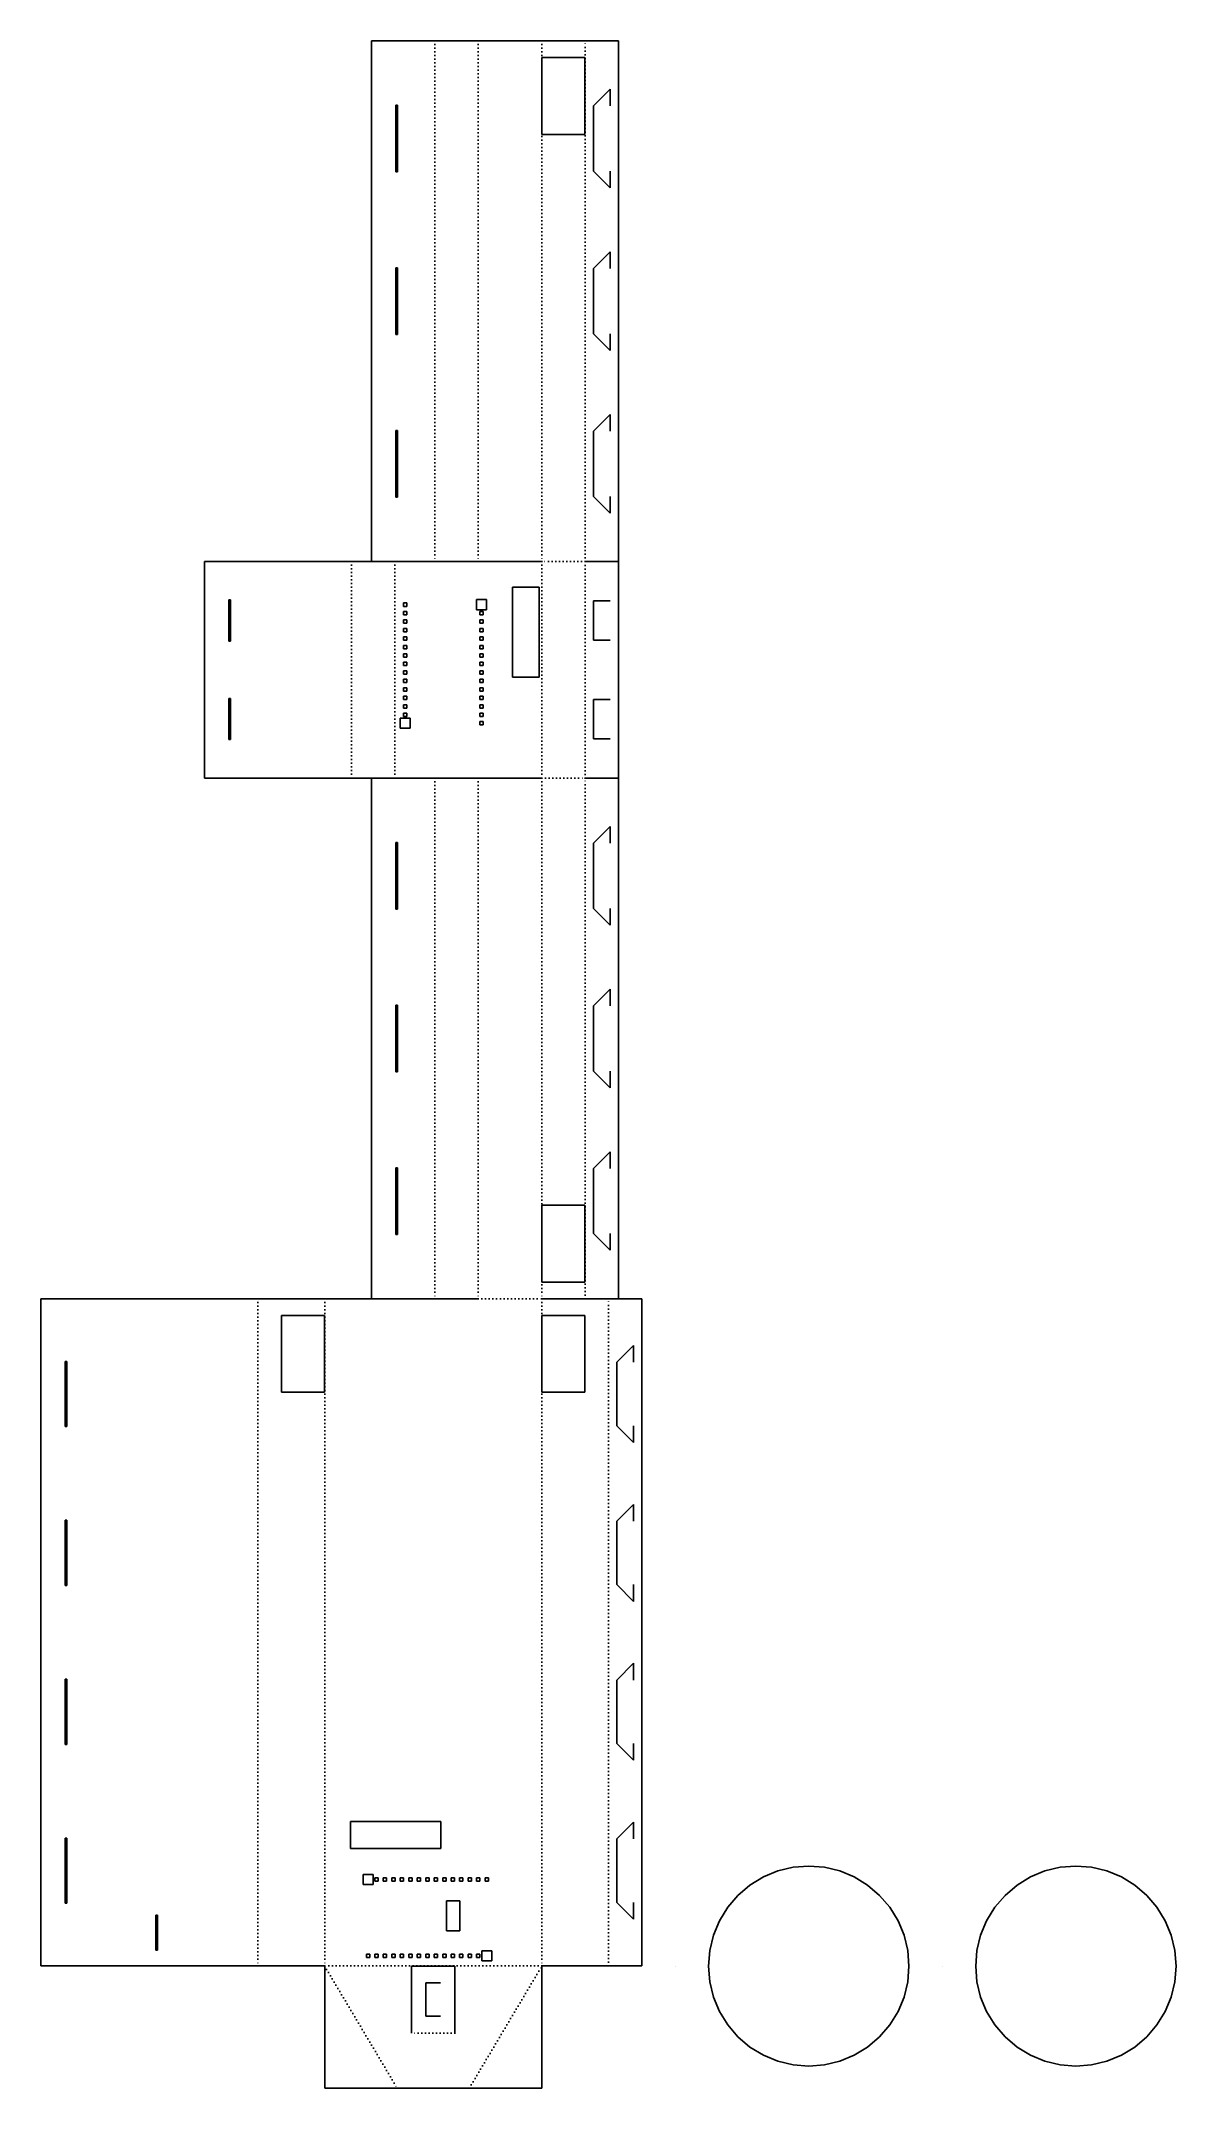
# Model space of a CAD drawing. Extents: x 0 to 340, y 0 to 614.
import ezdxf

# ---------------------------------------------------------------- set-up
doc = ezdxf.new("R2010")
doc.units = 0
doc.linetypes.add('DOTTED', pattern=[1, 0, -1])
for name, color, linetype in [('-135', 1, 'CONTINUOUS'), ('-90', 1, 'CONTINUOUS'), ('180', 1, 'CONTINUOUS'), ('90', 1, 'CONTINUOUS')]:
    doc.layers.add(name, color=color, linetype=linetype)

msp = doc.modelspace()

# ---------------------------------------------------------------- linework, layer by layer
at = {"layer": '-135', "color": 1, "linetype": 'DOTTED'}
for p, q in [((85, 36.5), (106.67, 0)), ((128.33, 0), (150, 36.5))]:
    msp.add_line(p, q, dxfattribs=at)
at = {"layer": '-90', "color": 1, "linetype": 'DOTTED'}
for p, q in [((118, 613.6), (118, 457.6)), ((131, 613.6), (131, 457.6)), ((150, 613.6), (150, 457.6)), ((163, 457.6), (163, 613.6)), ((163, 457.6), (150, 457.6)), ((118, 392.6), (118, 236.6)), ((131, 392.6), (131, 236.6)), ((150, 392.6), (150, 236.6)), ((150, 392.6), (163, 392.6)), ((163, 236.6), (163, 392.6))]:
    msp.add_line(p, q, dxfattribs=at)
at = {"layer": '180', "color": 1, "linetype": 'DOTTED'}
msp.add_line((131, 236.6), (150, 236.6), dxfattribs=at)
at = {"layer": '90', "color": 1, "linetype": 'DOTTED'}
for p, q in [((93, 457.6), (93, 392.6)), ((106, 457.6), (106, 392.6)), ((150, 457.6), (150, 392.6)), ((163, 392.6), (163, 457.6)), ((65, 236.6), (65, 36.6)), ((85, 236.6), (85, 36.6)), ((150, 236.6), (150, 36.6)), ((170, 36.6), (170, 236.6)), ((150, 36.6), (85, 36.6)), ((124, 16.5), (111, 16.5))]:
    msp.add_line(p, q, dxfattribs=at)
at = {"layer": 'cut', "color": 5}
for p, q in [((99, 613.6), (118, 613.6)), ((99, 457.6), (99, 613.6)), ((118, 613.6), (131, 613.6)), ((131, 613.6), (150, 613.6)), ((150, 613.6), (163, 613.6)), ((163, 613.6), (173, 613.6)), ((173, 613.6), (173, 457.6)), ((162.94, 608.6), (150.06, 608.6)), ((150.06, 608.6), (150.06, 585.6)), ((162.94, 585.6), (162.94, 608.6)), ((170.5, 599.1), (165.5, 594.1)), ((170.5, 594.1), (170.5, 599.1)), ((106.75, 594.35), (106.25, 594.35)), ((106.25, 594.35), (106.25, 574.35)), ((106.75, 574.35), (106.75, 594.35)), ((165.5, 594.1), (165.5, 574.6)), ((150.06, 585.6), (162.94, 585.6)), ((106.25, 574.35), (106.75, 574.35)), ((165.5, 574.6), (170.5, 569.6)), ((170.5, 569.6), (170.5, 574.6)), ((170.5, 550.35), (165.5, 545.35)), ((170.5, 545.35), (170.5, 550.35)), ((106.75, 545.6), (106.25, 545.6)), ((106.25, 545.6), (106.25, 525.6)), ((106.75, 525.6), (106.75, 545.6)), ((165.5, 545.35), (165.5, 525.85)), ((106.25, 525.6), (106.75, 525.6)), ((165.5, 525.85), (170.5, 520.85)), ((170.5, 520.85), (170.5, 525.85)), ((170.5, 501.6), (165.5, 496.6)), ((170.5, 496.6), (170.5, 501.6)), ((106.75, 496.85), (106.25, 496.85)), ((106.25, 496.85), (106.25, 476.85)), ((106.75, 476.85), (106.75, 496.85)), ((165.5, 496.6), (165.5, 477.1)), ((106.25, 476.85), (106.75, 476.85)), ((165.5, 477.1), (170.5, 472.1)), ((170.5, 472.1), (170.5, 477.1)), ((49, 457.6), (93, 457.6)), ((49, 392.6), (49, 457.6)), ((93, 457.6), (106, 457.6)), ((118, 457.6), (99, 457.6)), ((106, 457.6), (150, 457.6)), ((131, 457.6), (118, 457.6)), ((150, 457.6), (131, 457.6)), ((173, 457.6), (163, 457.6)), ((163, 457.6), (173, 457.6)), ((173, 457.6), (173, 392.6)), ((149.25, 449.85), (141.25, 449.85)), ((141.25, 449.85), (141.25, 422.85)), ((149.25, 422.85), (149.25, 449.85)), ((56.75, 446.03), (56.25, 446.03)), ((56.25, 446.03), (56.25, 433.71)), ((56.75, 433.71), (56.75, 446.03)), ((109.57, 445.13), (108.57, 445.13)), ((108.57, 445.13), (108.57, 444.13)), ((108.57, 444.13), (109.57, 444.13)), ((109.57, 442.59), (108.57, 442.59)), ((108.57, 442.59), (108.57, 441.59)), ((109.57, 444.13), (109.57, 445.13)), ((109.57, 441.59), (109.57, 442.59)), ((133.43, 446.13), (130.43, 446.13)), ((130.43, 446.13), (130.43, 443.13)), ((130.43, 443.13), (133.43, 443.13)), ((132.43, 442.59), (131.43, 442.59)), ((131.43, 442.59), (131.43, 441.59)), ((132.43, 441.59), (132.43, 442.59)), ((133.43, 443.13), (133.43, 446.13)), ((170.5, 445.78), (165.5, 445.78)), ((165.5, 445.78), (165.5, 433.96)), ((108.57, 441.59), (109.57, 441.59)), ((109.57, 440.05), (108.57, 440.05)), ((108.57, 440.05), (108.57, 439.05)), ((108.57, 439.05), (109.57, 439.05)), ((109.57, 437.51), (108.57, 437.51)), ((108.57, 437.51), (108.57, 436.51)), ((108.57, 436.51), (109.57, 436.51)), ((109.57, 439.05), (109.57, 440.05)), ((109.57, 436.51), (109.57, 437.51)), ((131.43, 441.59), (132.43, 441.59)), ((132.43, 440.05), (131.43, 440.05)), ((131.43, 440.05), (131.43, 439.05)), ((131.43, 439.05), (132.43, 439.05)), ((132.43, 437.51), (131.43, 437.51)), ((131.43, 437.51), (131.43, 436.51)), ((131.43, 436.51), (132.43, 436.51)), ((132.43, 439.05), (132.43, 440.05)), ((132.43, 436.51), (132.43, 437.51)), ((56.25, 433.71), (56.75, 433.71)), ((109.57, 434.97), (108.57, 434.97)), ((108.57, 434.97), (108.57, 433.97)), ((108.57, 433.97), (109.57, 433.97)), ((109.57, 432.43), (108.57, 432.43)), ((108.57, 432.43), (108.57, 431.43)), ((108.57, 431.43), (109.57, 431.43)), ((109.57, 429.89), (108.57, 429.89)), ((108.57, 429.89), (108.57, 428.89)), ((109.57, 433.97), (109.57, 434.97)), ((109.57, 431.43), (109.57, 432.43)), ((109.57, 428.89), (109.57, 429.89)), ((132.43, 434.97), (131.43, 434.97)), ((131.43, 434.97), (131.43, 433.97)), ((131.43, 433.97), (132.43, 433.97)), ((132.43, 432.43), (131.43, 432.43)), ((131.43, 432.43), (131.43, 431.43)), ((131.43, 431.43), (132.43, 431.43)), ((132.43, 429.89), (131.43, 429.89)), ((131.43, 429.89), (131.43, 428.89)), ((132.43, 433.97), (132.43, 434.97)), ((132.43, 431.43), (132.43, 432.43)), ((132.43, 428.89), (132.43, 429.89)), ((165.5, 433.96), (170.5, 433.96)), ((108.57, 428.89), (109.57, 428.89)), ((109.57, 427.35), (108.57, 427.35)), ((108.57, 427.35), (108.57, 426.35)), ((108.57, 426.35), (109.57, 426.35)), ((109.57, 424.81), (108.57, 424.81)), ((108.57, 424.81), (108.57, 423.81)), ((108.57, 423.81), (109.57, 423.81)), ((109.57, 426.35), (109.57, 427.35)), ((109.57, 423.81), (109.57, 424.81)), ((131.43, 428.89), (132.43, 428.89)), ((132.43, 427.35), (131.43, 427.35)), ((131.43, 427.35), (131.43, 426.35)), ((131.43, 426.35), (132.43, 426.35)), ((132.43, 424.81), (131.43, 424.81)), ((131.43, 424.81), (131.43, 423.81)), ((131.43, 423.81), (132.43, 423.81)), ((132.43, 426.35), (132.43, 427.35)), ((132.43, 423.81), (132.43, 424.81)), ((109.57, 422.27), (108.57, 422.27)), ((108.57, 422.27), (108.57, 421.27)), ((108.57, 421.27), (109.57, 421.27)), ((109.57, 419.73), (108.57, 419.73)), ((108.57, 419.73), (108.57, 418.73)), ((108.57, 418.73), (109.57, 418.73)), ((109.57, 421.27), (109.57, 422.27)), ((109.57, 418.73), (109.57, 419.73)), ((132.43, 422.27), (131.43, 422.27)), ((131.43, 422.27), (131.43, 421.27)), ((131.43, 421.27), (132.43, 421.27)), ((132.43, 419.73), (131.43, 419.73)), ((131.43, 419.73), (131.43, 418.73)), ((131.43, 418.73), (132.43, 418.73)), ((132.43, 421.27), (132.43, 422.27)), ((132.43, 418.73), (132.43, 419.73)), ((141.25, 422.85), (149.25, 422.85)), ((56.75, 416.49), (56.25, 416.49)), ((56.25, 416.49), (56.25, 404.17)), ((56.75, 404.17), (56.75, 416.49)), ((109.57, 417.19), (108.57, 417.19)), ((108.57, 417.19), (108.57, 416.19)), ((108.57, 416.19), (109.57, 416.19)), ((109.57, 414.65), (108.57, 414.65)), ((108.57, 414.65), (108.57, 413.65)), ((108.57, 413.65), (109.57, 413.65)), ((109.57, 412.11), (108.57, 412.11)), ((108.57, 412.11), (108.57, 411.11)), ((109.57, 416.19), (109.57, 417.19)), ((109.57, 413.65), (109.57, 414.65)), ((109.57, 411.11), (109.57, 412.11)), ((132.43, 417.19), (131.43, 417.19)), ((131.43, 417.19), (131.43, 416.19)), ((131.43, 416.19), (132.43, 416.19)), ((132.43, 414.65), (131.43, 414.65)), ((131.43, 414.65), (131.43, 413.65)), ((131.43, 413.65), (132.43, 413.65)), ((132.43, 412.11), (131.43, 412.11)), ((131.43, 412.11), (131.43, 411.11)), ((132.43, 416.19), (132.43, 417.19)), ((132.43, 413.65), (132.43, 414.65)), ((132.43, 411.11), (132.43, 412.11)), ((170.5, 416.24), (165.5, 416.24)), ((165.5, 416.24), (165.5, 404.42)), ((110.57, 410.57), (107.57, 410.57)), ((107.57, 410.57), (107.57, 407.57)), ((107.57, 407.57), (110.57, 407.57)), ((108.57, 411.11), (109.57, 411.11)), ((110.57, 407.57), (110.57, 410.57)), ((131.43, 411.11), (132.43, 411.11)), ((132.43, 409.57), (131.43, 409.57)), ((131.43, 409.57), (131.43, 408.57)), ((131.43, 408.57), (132.43, 408.57)), ((132.43, 408.57), (132.43, 409.57)), ((56.25, 404.17), (56.75, 404.17)), ((165.5, 404.42), (170.5, 404.42)), ((93, 392.6), (49, 392.6)), ((106, 392.6), (93, 392.6)), ((99, 392.6), (118, 392.6)), ((99, 236.6), (99, 392.6)), ((150, 392.6), (106, 392.6)), ((118, 392.6), (131, 392.6)), ((131, 392.6), (150, 392.6)), ((173, 392.6), (163, 392.6)), ((163, 392.6), (173, 392.6)), ((173, 392.6), (173, 236.6)), ((170.5, 378.1), (165.5, 373.1)), ((170.5, 373.1), (170.5, 378.1)), ((106.75, 373.35), (106.25, 373.35)), ((106.25, 373.35), (106.25, 353.35)), ((106.75, 353.35), (106.75, 373.35)), ((165.5, 373.1), (165.5, 353.6)), ((106.25, 353.35), (106.75, 353.35)), ((165.5, 353.6), (170.5, 348.6)), ((170.5, 348.6), (170.5, 353.6)), ((170.5, 329.35), (165.5, 324.35)), ((170.5, 324.35), (170.5, 329.35)), ((106.75, 324.6), (106.25, 324.6)), ((106.25, 324.6), (106.25, 304.6)), ((106.75, 304.6), (106.75, 324.6)), ((165.5, 324.35), (165.5, 304.85)), ((106.25, 304.6), (106.75, 304.6)), ((165.5, 304.85), (170.5, 299.85)), ((170.5, 299.85), (170.5, 304.85)), ((170.5, 280.6), (165.5, 275.6)), ((170.5, 275.6), (170.5, 280.6)), ((106.75, 275.85), (106.25, 275.85)), ((106.25, 275.85), (106.25, 255.85)), ((106.75, 255.85), (106.75, 275.85)), ((165.5, 275.6), (165.5, 256.1)), ((162.94, 264.6), (150.06, 264.6)), ((150.06, 264.6), (150.06, 241.6)), ((162.94, 241.6), (162.94, 264.6)), ((106.25, 255.85), (106.75, 255.85)), ((165.5, 256.1), (170.5, 251.1)), ((170.5, 251.1), (170.5, 256.1)), ((150.06, 241.6), (162.94, 241.6)), ((0, 236.6), (65, 236.6)), ((0, 36.6), (0, 236.6)), ((65, 236.6), (85, 236.6)), ((85, 236.6), (104, 236.6)), ((85, 236.6), (85, 236.6)), ((118, 236.6), (99, 236.6)), ((104, 236.6), (131, 236.6)), ((131, 236.6), (118, 236.6)), ((150, 236.6), (150, 236.6)), ((163, 236.6), (150, 236.6)), ((150, 236.6), (170, 236.6)), ((173, 236.6), (163, 236.6)), ((170, 236.6), (180, 236.6)), ((180, 236.6), (180, 36.6)), ((84.94, 231.6), (72.07, 231.6)), ((72.07, 231.6), (72.07, 208.6)), ((84.94, 208.6), (84.94, 231.6)), ((162.94, 231.6), (150.06, 231.6)), ((150.06, 231.6), (150.06, 208.6)), ((162.94, 208.6), (162.94, 231.6)), ((177.5, 222.55), (172.5, 217.55)), ((177.5, 217.55), (177.5, 222.55)), ((7.75, 217.8), (7.25, 217.8)), ((7.25, 217.8), (7.25, 198.25)), ((7.75, 198.25), (7.75, 217.8)), ((172.5, 217.55), (172.5, 198.5)), ((72.07, 208.6), (84.94, 208.6)), ((150.06, 208.6), (162.94, 208.6)), ((7.25, 198.25), (7.75, 198.25)), ((172.5, 198.5), (177.5, 193.5)), ((177.5, 193.5), (177.5, 198.5)), ((177.5, 174.93), (172.5, 169.93)), ((177.5, 169.93), (177.5, 174.93)), ((7.75, 170.18), (7.25, 170.18)), ((7.25, 170.18), (7.25, 150.64)), ((7.75, 150.64), (7.75, 170.18)), ((172.5, 169.93), (172.5, 150.89)), ((7.25, 150.64), (7.75, 150.64)), ((172.5, 150.89), (177.5, 145.89)), ((177.5, 145.89), (177.5, 150.89)), ((177.5, 127.31), (172.5, 122.31)), ((177.5, 122.31), (177.5, 127.31)), ((7.75, 122.56), (7.25, 122.56)), ((7.25, 122.56), (7.25, 103.02)), ((7.75, 103.02), (7.75, 122.56)), ((172.5, 122.31), (172.5, 103.27)), ((7.25, 103.02), (7.75, 103.02)), ((172.5, 103.27), (177.5, 98.27)), ((177.5, 98.27), (177.5, 103.27)), ((119.75, 79.85), (92.75, 79.85)), ((92.75, 79.85), (92.75, 71.85)), ((119.75, 71.85), (119.75, 79.85)), ((7.75, 74.95), (7.25, 74.95)), ((7.25, 74.95), (7.25, 55.4)), ((7.75, 55.4), (7.75, 74.95)), ((177.5, 79.7), (172.5, 74.7)), ((172.5, 74.7), (172.5, 55.65)), ((177.5, 74.7), (177.5, 79.7)), ((92.75, 71.85), (119.75, 71.85)), ((99.47, 64.03), (96.47, 64.03)), ((96.47, 64.03), (96.47, 61.03)), ((99.47, 61.03), (99.47, 64.03)), ((101.01, 63.03), (100.01, 63.03)), ((100.01, 63.03), (100.01, 62.03)), ((100.01, 62.03), (101.01, 62.03)), ((101.01, 62.03), (101.01, 63.03)), ((103.55, 63.03), (102.55, 63.03)), ((102.55, 63.03), (102.55, 62.03)), ((102.55, 62.03), (103.55, 62.03)), ((103.55, 62.03), (103.55, 63.03)), ((106.09, 63.03), (105.09, 63.03)), ((105.09, 63.03), (105.09, 62.03)), ((105.09, 62.03), (106.09, 62.03)), ((106.09, 62.03), (106.09, 63.03)), ((108.63, 63.03), (107.63, 63.03)), ((107.63, 63.03), (107.63, 62.03)), ((107.63, 62.03), (108.63, 62.03)), ((108.63, 62.03), (108.63, 63.03)), ((111.17, 63.03), (110.17, 63.03)), ((110.17, 63.03), (110.17, 62.03)), ((110.17, 62.03), (111.17, 62.03)), ((111.17, 62.03), (111.17, 63.03)), ((113.71, 63.03), (112.71, 63.03)), ((112.71, 63.03), (112.71, 62.03)), ((112.71, 62.03), (113.71, 62.03)), ((113.71, 62.03), (113.71, 63.03)), ((116.25, 63.03), (115.25, 63.03)), ((115.25, 63.03), (115.25, 62.03)), ((115.25, 62.03), (116.25, 62.03)), ((116.25, 62.03), (116.25, 63.03)), ((118.79, 63.03), (117.79, 63.03)), ((117.79, 63.03), (117.79, 62.03)), ((117.79, 62.03), (118.79, 62.03)), ((118.79, 62.03), (118.79, 63.03)), ((121.33, 63.03), (120.33, 63.03)), ((120.33, 63.03), (120.33, 62.03)), ((120.33, 62.03), (121.33, 62.03)), ((121.33, 62.03), (121.33, 63.03)), ((123.87, 63.03), (122.87, 63.03)), ((122.87, 63.03), (122.87, 62.03)), ((122.87, 62.03), (123.87, 62.03)), ((123.87, 62.03), (123.87, 63.03)), ((126.41, 63.03), (125.41, 63.03)), ((125.41, 63.03), (125.41, 62.03)), ((125.41, 62.03), (126.41, 62.03)), ((126.41, 62.03), (126.41, 63.03)), ((128.95, 63.03), (127.95, 63.03)), ((127.95, 63.03), (127.95, 62.03)), ((127.95, 62.03), (128.95, 62.03)), ((128.95, 62.03), (128.95, 63.03)), ((131.49, 63.03), (130.49, 63.03)), ((130.49, 63.03), (130.49, 62.03)), ((130.49, 62.03), (131.49, 62.03)), ((131.49, 62.03), (131.49, 63.03)), ((134.03, 63.03), (133.03, 63.03)), ((133.03, 63.03), (133.03, 62.03)), ((133.03, 62.03), (134.03, 62.03)), ((134.03, 62.03), (134.03, 63.03)), ((212.37, 60.82), (216.38, 63.28)), ((216.38, 63.28), (220.73, 65.08)), ((220.73, 65.08), (225.31, 66.18)), ((225.31, 66.18), (230, 66.55)), ((230, 66.55), (234.69, 66.18)), ((234.69, 66.18), (239.27, 65.08)), ((239.27, 65.08), (243.62, 63.28)), ((243.62, 63.28), (247.63, 60.82)), ((292.37, 60.82), (296.38, 63.28)), ((296.38, 63.28), (300.73, 65.08)), ((300.73, 65.08), (305.31, 66.18)), ((305.31, 66.18), (310, 66.55)), ((310, 66.55), (314.69, 66.18)), ((314.69, 66.18), (319.27, 65.08)), ((319.27, 65.08), (323.62, 63.28)), ((323.62, 63.28), (327.63, 60.82)), ((7.25, 55.4), (7.75, 55.4)), ((96.47, 61.03), (99.47, 61.03)), ((125.5, 56.1), (121.5, 56.1)), ((121.5, 56.1), (121.5, 47.1)), ((125.5, 47.1), (125.5, 56.1)), ((172.5, 55.65), (177.5, 50.65)), ((177.5, 50.65), (177.5, 55.65)), ((205.73, 54.18), (208.79, 57.76)), ((208.79, 57.76), (212.37, 60.82)), ((247.63, 60.82), (251.21, 57.76)), ((251.21, 57.76), (254.27, 54.18)), ((285.73, 54.18), (288.79, 57.76)), ((288.79, 57.76), (292.37, 60.82)), ((327.63, 60.82), (331.21, 57.76)), ((331.21, 57.76), (334.27, 54.18)), ((34.42, 41.35), (34.42, 51.85)), ((34.42, 51.85), (34.92, 51.85)), ((34.92, 51.85), (34.92, 41.35)), ((201.47, 45.82), (203.27, 50.17)), ((203.27, 50.17), (205.73, 54.18)), ((254.27, 54.18), (256.73, 50.17)), ((256.73, 50.17), (258.53, 45.82)), ((281.47, 45.82), (283.27, 50.17)), ((283.27, 50.17), (285.73, 54.18)), ((334.27, 54.18), (336.73, 50.17)), ((336.73, 50.17), (338.53, 45.82)), ((121.5, 47.1), (125.5, 47.1)), ((200.37, 41.24), (201.47, 45.82)), ((258.53, 45.82), (259.63, 41.24)), ((280.37, 41.24), (281.47, 45.82)), ((338.53, 45.82), (339.63, 41.24)), ((34.92, 41.35), (34.42, 41.35)), ((98.47, 40.17), (97.47, 40.17)), ((97.47, 40.17), (97.47, 39.17)), ((97.47, 39.17), (98.47, 39.17)), ((98.47, 39.17), (98.47, 40.17)), ((101.01, 40.17), (100.01, 40.17)), ((100.01, 40.17), (100.01, 39.17)), ((100.01, 39.17), (101.01, 39.17)), ((101.01, 39.17), (101.01, 40.17)), ((103.55, 40.17), (102.55, 40.17)), ((102.55, 40.17), (102.55, 39.17)), ((102.55, 39.17), (103.55, 39.17)), ((103.55, 39.17), (103.55, 40.17)), ((106.09, 40.17), (105.09, 40.17)), ((105.09, 40.17), (105.09, 39.17)), ((105.09, 39.17), (106.09, 39.17)), ((106.09, 39.17), (106.09, 40.17)), ((108.63, 40.17), (107.63, 40.17)), ((107.63, 40.17), (107.63, 39.17)), ((107.63, 39.17), (108.63, 39.17)), ((108.63, 39.17), (108.63, 40.17)), ((111.17, 40.17), (110.17, 40.17)), ((110.17, 40.17), (110.17, 39.17)), ((110.17, 39.17), (111.17, 39.17)), ((111.17, 39.17), (111.17, 40.17)), ((113.71, 40.17), (112.71, 40.17)), ((112.71, 40.17), (112.71, 39.17)), ((112.71, 39.17), (113.71, 39.17)), ((113.71, 39.17), (113.71, 40.17)), ((116.25, 40.17), (115.25, 40.17)), ((115.25, 40.17), (115.25, 39.17)), ((115.25, 39.17), (116.25, 39.17)), ((116.25, 39.17), (116.25, 40.17)), ((118.79, 40.17), (117.79, 40.17)), ((117.79, 40.17), (117.79, 39.17)), ((117.79, 39.17), (118.79, 39.17)), ((118.79, 39.17), (118.79, 40.17)), ((121.33, 40.17), (120.33, 40.17)), ((120.33, 40.17), (120.33, 39.17)), ((120.33, 39.17), (121.33, 39.17)), ((121.33, 39.17), (121.33, 40.17)), ((123.87, 40.17), (122.87, 40.17)), ((122.87, 40.17), (122.87, 39.17)), ((122.87, 39.17), (123.87, 39.17)), ((123.87, 39.17), (123.87, 40.17)), ((126.41, 40.17), (125.41, 40.17)), ((125.41, 40.17), (125.41, 39.17)), ((125.41, 39.17), (126.41, 39.17)), ((126.41, 39.17), (126.41, 40.17)), ((128.95, 40.17), (127.95, 40.17)), ((127.95, 40.17), (127.95, 39.17)), ((127.95, 39.17), (128.95, 39.17)), ((128.95, 39.17), (128.95, 40.17)), ((131.49, 40.17), (130.49, 40.17)), ((130.49, 40.17), (130.49, 39.17)), ((130.49, 39.17), (131.49, 39.17)), ((131.49, 39.17), (131.49, 40.17)), ((135.03, 41.17), (132.03, 41.17)), ((132.03, 41.17), (132.03, 38.17)), ((132.03, 38.17), (135.03, 38.17)), ((135.03, 38.17), (135.03, 41.17)), ((200, 36.55), (200.37, 41.24)), ((259.63, 41.24), (260, 36.55)), ((280, 36.55), (280.37, 41.24)), ((339.63, 41.24), (340, 36.55)), ((26, 36.6), (0, 36.6)), ((0, 36.6), (0, 36.6)), ((39, 36.6), (26, 36.6)), ((65, 36.6), (39, 36.6)), ((85, 36.6), (65, 36.6)), ((65, 36.6), (65, 36.6)), ((85, 36.5), (85, 36.6)), ((85, 0), (85, 36.5)), ((124, 36.5), (111, 36.5)), ((111, 36.5), (111, 16.5)), ((111, 36.5), (124, 36.5)), ((111, 16.5), (111, 36.5)), ((115.33, 21.5), (115.33, 31.5)), ((115.33, 31.5), (119.67, 31.5)), ((124, 16.5), (124, 36.5)), ((124, 36.5), (124, 16.5)), ((150, 36.6), (150, 36.5)), ((170, 36.6), (150, 36.6)), ((150, 36.5), (150, 0)), ((180, 36.6), (170, 36.6)), ((190, 36.55), (190, 36.55)), ((190, 36.55), (190, 36.55)), ((190, 36.55), (190, 36.55)), ((190, 36.55), (190, 36.55)), ((200.37, 31.86), (200, 36.55)), ((201.47, 27.28), (200.37, 31.86)), ((259.63, 31.86), (258.53, 27.28)), ((260, 36.55), (259.63, 31.86)), ((270, 36.55), (270, 36.55)), ((270, 36.55), (270, 36.55)), ((270, 36.55), (270, 36.55)), ((270, 36.55), (270, 36.55)), ((280.37, 31.86), (280, 36.55)), ((281.47, 27.28), (280.37, 31.86)), ((339.63, 31.86), (338.53, 27.28)), ((340, 36.55), (339.63, 31.86)), ((203.27, 22.93), (201.47, 27.28)), ((258.53, 27.28), (256.73, 22.93)), ((283.27, 22.93), (281.47, 27.28)), ((338.53, 27.28), (336.73, 22.93)), ((119.67, 21.5), (115.33, 21.5)), ((205.73, 18.92), (203.27, 22.93)), ((208.79, 15.34), (205.73, 18.92)), ((254.27, 18.92), (251.21, 15.34)), ((256.73, 22.93), (254.27, 18.92)), ((285.73, 18.92), (283.27, 22.93)), ((288.79, 15.34), (285.73, 18.92)), ((334.27, 18.92), (331.21, 15.34)), ((336.73, 22.93), (334.27, 18.92)), ((212.37, 12.28), (208.79, 15.34)), ((216.38, 9.82), (212.37, 12.28)), ((247.63, 12.28), (243.62, 9.82)), ((251.21, 15.34), (247.63, 12.28)), ((292.37, 12.28), (288.79, 15.34)), ((296.38, 9.82), (292.37, 12.28)), ((327.63, 12.28), (323.62, 9.82)), ((331.21, 15.34), (327.63, 12.28)), ((220.73, 8.02), (216.38, 9.82)), ((225.31, 6.92), (220.73, 8.02)), ((230, 6.55), (225.31, 6.92)), ((234.69, 6.92), (230, 6.55)), ((239.27, 8.02), (234.69, 6.92)), ((243.62, 9.82), (239.27, 8.02)), ((300.73, 8.02), (296.38, 9.82)), ((305.31, 6.92), (300.73, 8.02)), ((310, 6.55), (305.31, 6.92)), ((314.69, 6.92), (310, 6.55)), ((319.27, 8.02), (314.69, 6.92)), ((323.62, 9.82), (319.27, 8.02)), ((106.67, 0), (85, 0)), ((128.33, 0), (106.67, 0)), ((150, 0), (128.33, 0))]:
    msp.add_line(p, q, dxfattribs=at)

doc.saveas('drawing.dxf')
